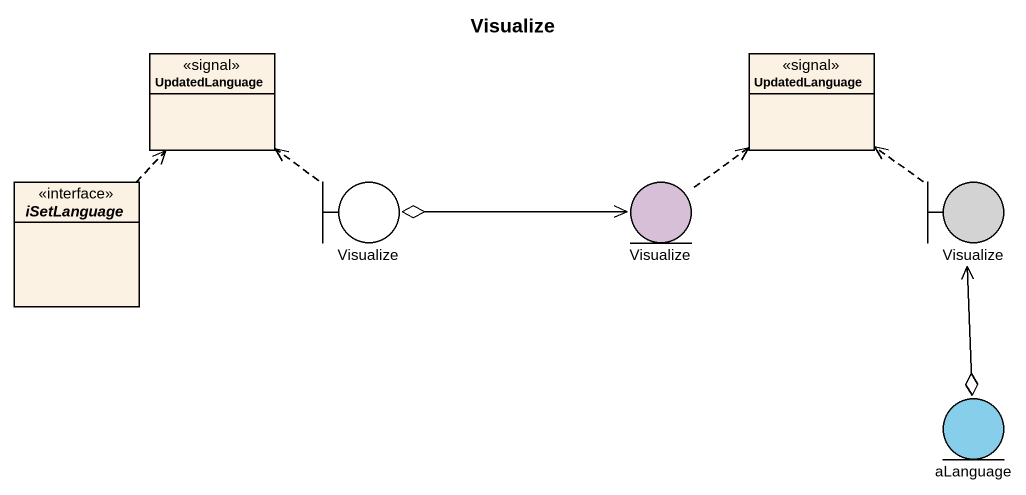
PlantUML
@startuml
title Visualize
allowmixing
hide circle
hide empty members
class UpdatedLanguage <<signal>>
class "UpdatedLanguage" as UpdatedLanguage_2 <<signal>>
interface iSetLanguage
boundary Visualize
entity "Visualize" as Visualize_2 #D8BFD8
boundary "Visualize" as Visualize_3 #D3D3D3
entity aLanguage #87CEEB
iSetLanguage .up.> UpdatedLanguage
Visualize .up.> UpdatedLanguage
Visualize_2 .up.> UpdatedLanguage_2
Visualize_2 <-left-o Visualize
Visualize_3 .up.> UpdatedLanguage_2
Visualize_3 <--o aLanguage
@enduml
